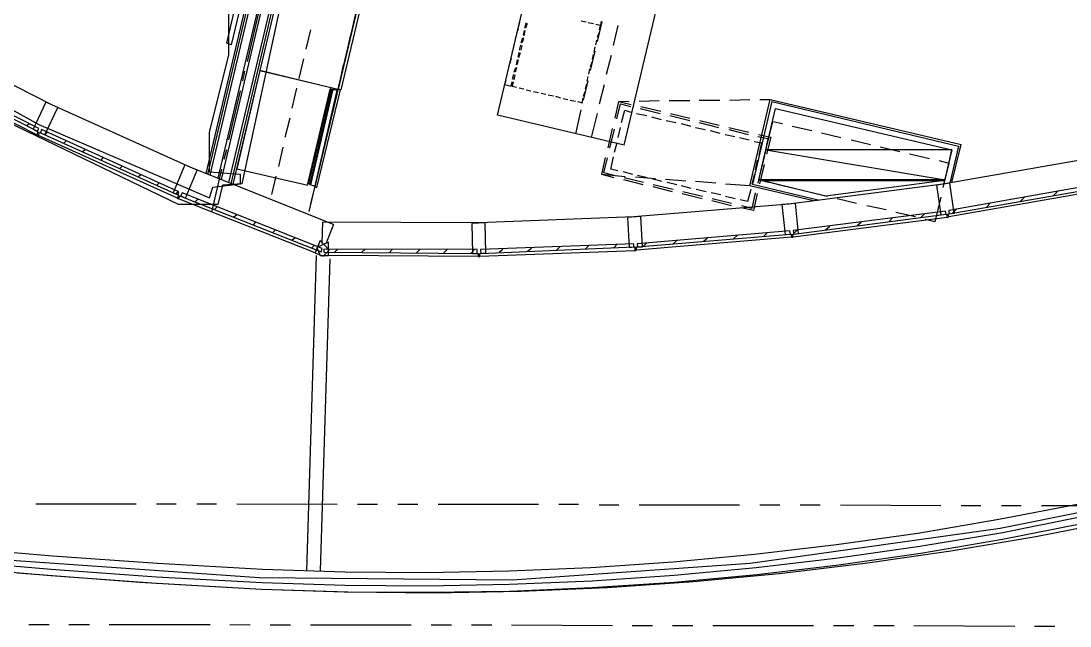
# Model space of a CAD drawing. Header units: feet. Extents: x -84 to 198, y -22 to 181.
# Drawn here: x 54.51 to 80.59, y 6.72 to 21.77 of the extents above; entities that cross this region are included whole.
import ezdxf

# ---------------------------------------------------------------- set-up
doc = ezdxf.new("R2010")
doc.units = ezdxf.units.FT
for name, color, linetype in [('A-AREA-UNIDAD', 30, 'CONTINUOUS'), ('A-LINEA', 7, 'CONTINUOUS'), ('A-MURO-CONCRETO', 8, 'CONTINUOUS')]:
    doc.layers.add(name, color=color, linetype=linetype)

msp = doc.modelspace()

# ---------------------------------------------------------------- linework, layer by layer
at = {"layer": 'A-AREA-UNIDAD'}
for points in [[(81.92, 38.5956), (78.368, 39.4844), (77.52, 38.08), (76.56, 38.08), (75.168, 40.2489), (65.728, 42.4356), (62.08, 27.04), (62.208, 25.9556), (61.888, 24.7289), (61.888, 23.8756), (61.312, 23.8044), (60, 17.7244), (59.52, 17.6889), (59.408, 17.2089), (58.432, 17.2089), (51.12, 20.7289), (48.16, 22.4), (42.24, 26.2756), (35.76, 31.3956), (29.84, 37.12), (25.12, 42.56), (20.448, 49.0844)], [(51.84, 20.9244), (54.96, 19.2), (59.2, 17.3689), (59.28, 17.6356), (59.968, 17.7244), (59.968, 17.9556), (59.2, 18.0089), (59.2, 19.0044), (59.68, 20.9244), (59.68, 22.3289), (62.752, 35.2356), (63.072, 35.3244), (64.288, 40.7644), (61.152, 41.4756), (61.12, 42.5956), (61.36, 43.4844), (60.88, 43.5556), (59.072, 42.4356), (58.08, 42.4356), (57.84, 43.0756), (57.84, 44.32), (53.888, 45.2444)], [(19.12, 45.0844), (21.728, 39.6444), (23.712, 36), (28.672, 28.3556), (33.6, 22.1689), (39.76, 15.52), (42.848, 10.4356), (43.808, 9.8844), (44.352, 9.8844), (44.4, 9.6889), (45.248, 9.44), (52.608, 8.48), (60.432, 7.9289), (66.72, 7.8756), (72.64, 8.2844), (78.848, 9.1556), (81.04, 9.6)]]:
    msp.add_lwpolyline(points, dxfattribs=at)
at = {"layer": 'A-LINEA'}
for p, q in [((59.16, 17.9511), (65.04, 42.7911)), ((59.2133, 17.9378), (65.0933, 42.7778)), ((59.4133, 17.8578), (65.2933, 42.7378)), ((59.4933, 17.8311), (65.3733, 42.7111)), ((59.68, 17.7511), (65.5733, 42.6711)), ((59.7333, 17.7244), (65.6267, 42.6578)), ((59.7867, 17.7111), (65.68, 42.6444)), ((59.12, 17.9778), (64.1067, 39.0711)), ((59.6267, 21.2178), (62.92, 35.1244)), ((59.7467, 21.1778), (63.04, 35.0844)), ((61.68, 17.0311), (65.6133, 33.6978)), ((66.36, 19.4311), (68.5867, 28.8844)), ((69.5067, 18.6844), (71.7467, 28.1378)), ((62.9733, 22.5111), (62.4, 20.0711)), ((63.04, 22.4978), (62.4667, 20.0578)), ((60.1467, 20.7644), (60.4267, 21.9778)), ((62.7733, 21.6578), (62.88, 22.1378)), ((66.9067, 21.7511), (66.88, 21.6311)), ((67.04, 21.5911), (67.0667, 21.7244)), ((67.0933, 21.7111), (67.0533, 21.5911)), ((68.56, 21.7378), (68.44, 21.7644)), ((68.56, 21.7378), (68.44, 21.7644)), ((68.7467, 21.6978), (68.6133, 21.7244)), ((68.7467, 21.6978), (68.6133, 21.7244)), ((68.84, 21.2578), (68.96, 21.7511)), ((69.24, 21.1644), (69.36, 21.6578)), ((55.28, 19.6844), (51.9067, 21.4044)), ((61.6, 21.0711), (61.72, 21.5511)), ((62.6, 20.9244), (62.7067, 21.4044)), ((66.8133, 21.3911), (66.7867, 21.2711)), ((66.8667, 21.5778), (66.8267, 21.4578)), ((67, 21.4178), (67.0267, 21.5378)), ((67.04, 21.5378), (67.0133, 21.4044)), ((68.84, 21.3644), (68.88, 21.4844)), ((59.7467, 21.1778), (59.6267, 21.2178)), ((66.7733, 21.2044), (66.7467, 21.0844)), ((66.9067, 21.0444), (66.9333, 21.1778)), ((66.96, 21.1644), (66.9333, 21.0444)), ((66.9467, 21.2311), (66.9867, 21.3511)), ((67, 21.3511), (66.9733, 21.2311)), ((68.76, 20.9911), (68.7867, 21.1244)), ((68.8, 21.1778), (68.8267, 21.2978)), ((66.7333, 21.0311), (66.7067, 20.9111)), ((66.8667, 20.8711), (66.8933, 20.9911)), ((66.92, 20.9778), (66.88, 20.8578)), ((68.6667, 20.5378), (68.7867, 21.0178)), ((68.72, 20.8178), (68.7467, 20.9378)), ((69.0667, 20.4444), (69.1867, 20.9244)), ((54.9067, 18.9378), (51.52, 20.6578)), ((61.4267, 20.3378), (61.5467, 20.8311)), ((62.4267, 20.1911), (62.5333, 20.6844)), ((66.64, 20.6578), (66.6133, 20.5378)), ((66.6933, 20.8444), (66.6667, 20.7244)), ((66.7733, 20.4978), (66.8133, 20.6178)), ((66.8267, 20.6178), (66.8, 20.4978)), ((66.8267, 20.6844), (66.8533, 20.8044)), ((66.8667, 20.8044), (66.84, 20.6844)), ((68.6667, 20.6311), (68.7067, 20.7511)), ((60.0267, 20.2844), (60.08, 20.5244)), ((60.4533, 20.5378), (62.4667, 20.0578)), ((66.6, 20.4844), (66.5733, 20.3644)), ((66.7333, 20.3244), (66.76, 20.4444)), ((66.7867, 20.4311), (66.76, 20.3111)), ((68.5867, 20.2711), (68.6133, 20.3911)), ((68.6267, 20.4444), (68.6533, 20.5778)), ((61.2533, 19.6044), (61.3733, 20.0978)), ((66.6933, 20.1511), (66.72, 20.2578)), ((66.8933, 20.1111), (67.0133, 20.0844)), ((68.4933, 19.8044), (68.6133, 20.2844)), ((68.5467, 20.0844), (68.5733, 20.2044)), ((68.8933, 19.7111), (69.0133, 20.1911)), ((59.68, 18.8178), (59.9733, 20.0311)), ((61.6667, 17.7378), (62.2133, 20.0578)), ((61.6667, 17.7378), (62.2133, 20.0578)), ((62.24, 20.0578), (61.6933, 17.7244)), ((62.24, 20.0578), (61.6933, 17.7244)), ((62.2533, 19.4578), (62.3733, 19.9511)), ((67.0667, 20.0578), (67.1867, 20.0311)), ((67.2533, 20.0178), (67.3733, 19.9911)), ((67.44, 19.9778), (67.56, 19.9511)), ((67.6133, 19.9378), (67.7467, 19.9111)), ((67.8, 19.8978), (67.92, 19.8578)), ((67.9867, 19.8444), (68.1067, 19.8178)), ((68.4667, 19.7378), (68.48, 19.8444)), ((68.4933, 19.8978), (68.5333, 20.0178)), ((72.1333, 19.8044), (72.6267, 19.8178)), ((72.88, 19.8178), (73.1333, 19.8178)), ((73.1333, 19.8178), (77.88, 18.6978)), ((58.7333, 18.1244), (55.28, 19.6844)), ((68.16, 19.8044), (68.2933, 19.7778)), ((68.3067, 18.9644), (68.44, 19.5644)), ((68.3467, 19.7644), (68.4667, 19.7378)), ((69.3733, 19.7644), (69.6267, 19.7778)), ((69.88, 19.7778), (70.3733, 19.7911)), ((69.9067, 19.5911), (70.4, 19.4711)), ((69.92, 19.6444), (70.4133, 19.5244)), ((70.6267, 19.7911), (71.1333, 19.7911)), ((71.3733, 19.8044), (71.88, 19.8044)), ((73.1733, 19.7644), (72.6933, 17.7111)), ((61.08, 18.8844), (61.2, 19.3644)), ((69.5067, 18.6844), (66.36, 19.4311)), ((68.6933, 18.8711), (68.84, 19.4711)), ((69.8133, 19.4711), (70.0667, 19.4178)), ((70.1867, 19.3911), (70.4267, 19.3244)), ((70.5467, 19.2978), (70.7867, 19.2444)), ((70.64, 19.4178), (71.1333, 19.2978)), ((70.6533, 19.4711), (71.1333, 19.3511)), ((71.3867, 19.2978), (71.8667, 19.1778)), ((54.6533, 19.1644), (54.72, 19.2178)), ((62.08, 18.7378), (62.2, 19.2178)), ((69.1067, 18.6178), (69.2133, 19.0978)), ((69.1467, 18.6044), (69.2667, 19.0844)), ((69.36, 18.8711), (69.4133, 19.1244)), ((70.92, 19.2178), (71.16, 19.1511)), ((71.28, 19.1244), (71.52, 19.0711)), ((71.3733, 19.2444), (71.8533, 19.1244)), ((71.64, 19.0444), (71.88, 18.9778)), ((72.1067, 19.1244), (72.6, 19.0044)), ((72.1067, 19.0711), (72.5867, 18.9511)), ((73.68, 19.1511), (74.1733, 19.0444)), ((58.4, 17.3644), (54.9467, 18.9244)), ((55.1067, 18.9378), (55.1733, 19.0044)), ((55.5733, 18.7244), (55.64, 18.7911)), ((72.0133, 18.9511), (72.2533, 18.8978)), ((72.3733, 18.8711), (72.6133, 18.8178)), ((72.8267, 18.8978), (73.08, 18.8444)), ((72.84, 18.9511), (73.1467, 18.8844)), ((73.08, 18.8444), (73, 18.4711)), ((73.1467, 18.8844), (73.04, 18.4578)), ((74.4133, 18.9911), (74.8933, 18.8711)), ((75.1467, 18.8178), (75.6267, 18.6978)), ((56.04, 18.5244), (56.1067, 18.5778)), ((59.56, 18.3378), (59.6267, 18.5778)), ((60.92, 18.1511), (61.0267, 18.6311)), ((69.2667, 18.5111), (69.3333, 18.7511)), ((75.8667, 18.6444), (76.36, 18.5244)), ((77.6533, 17.7511), (77.88, 18.6978)), ((56.5067, 18.3111), (56.56, 18.3778)), ((61.9067, 18.0044), (62.0267, 18.4978)), ((72.8133, 18.3111), (72.76, 18.0711)), ((76.6, 18.4711), (77.0933, 18.3511)), ((81.24, 18.3778), (77.4267, 17.7111)), ((56.96, 18.0978), (57.0267, 18.1644)), ((62.28, 16.7111), (58.7333, 18.1244)), ((59.2533, 17.0178), (59.5067, 18.0844)), ((69.72, 17.9511), (69.48, 18.0178)), ((72.9333, 18.2178), (72.8267, 17.7378)), ((72.9867, 18.2044), (72.8667, 17.7244)), ((57.4267, 17.8978), (57.4933, 17.9511)), ((57.8933, 17.6844), (57.96, 17.7511)), ((60.7467, 17.4578), (60.8533, 17.9111)), ((61.72, 17.2311), (61.8533, 17.7644)), ((69.5333, 17.8978), (68.9467, 17.9511)), ((69.9733, 17.6978), (69.4933, 17.8178)), ((69.9867, 17.7511), (69.5067, 17.8711)), ((70.28, 17.8444), (69.7867, 17.8844)), ((70.08, 17.8711), (69.84, 17.9244)), ((70.44, 17.7778), (70.2, 17.8444)), ((71.04, 17.7911), (70.5333, 17.8311)), ((70.8133, 17.6978), (70.5733, 17.7511)), ((71.7867, 17.7378), (71.28, 17.7778)), ((72.7333, 17.9511), (72.68, 17.7111)), ((58.36, 17.4711), (58.4267, 17.5378)), ((70.72, 17.5778), (70.2267, 17.6978)), ((70.7067, 17.5244), (70.2267, 17.6444)), ((71.1733, 17.6044), (70.9333, 17.6711)), ((71.44, 17.3511), (70.9467, 17.4711)), ((71.4533, 17.4044), (70.96, 17.5244)), ((71.5467, 17.5244), (71.2933, 17.5778)), ((71.9067, 17.4444), (71.6667, 17.4978)), ((72.6267, 17.6711), (72.0267, 17.7111)), ((72.6533, 17.5778), (72.5733, 17.2844)), ((72.6933, 17.7111), (74.36, 17.3111)), ((73.8267, 17.5778), (73.3333, 17.6978)), ((77.4267, 17.7111), (73.6, 17.2178)), ((74.56, 17.4044), (74.0667, 17.5244)), ((81.3733, 17.5644), (77.5733, 16.8978)), ((80.1733, 17.4311), (80.28, 17.5378)), ((61.8267, 16.0044), (58.4267, 17.3511)), ((58.84, 17.2711), (58.9067, 17.3378)), ((73.6, 17.2178), (69.7467, 16.8978)), ((72.1733, 17.1778), (71.68, 17.2978)), ((72.1733, 17.2311), (71.6933, 17.3511)), ((72.2667, 17.3511), (72.0267, 17.4044)), ((72.5733, 17.2844), (72.3867, 17.3244)), ((75.28, 17.2311), (74.8, 17.3511)), ((77.3733, 17.3911), (77.2267, 16.7778)), ((78.5067, 17.1378), (78.6133, 17.2444)), ((79.3467, 17.2844), (79.4533, 17.3911)), ((59.32, 17.0844), (59.3867, 17.1511)), ((59.8, 16.8978), (59.8667, 16.9511)), ((76.0133, 17.0711), (75.5333, 17.1778)), ((76.7467, 16.8978), (76.2533, 17.0044)), ((76.88, 16.8844), (76.9733, 16.9778)), ((77.6667, 16.9911), (77.7733, 17.0978)), ((60.2933, 16.6978), (60.3467, 16.7644)), ((62, 16.2444), (62.0133, 16.7644)), ((65.8933, 16.7511), (62.0133, 16.7644)), ((62.28, 16.7111), (62.0933, 16.2311)), ((69.7467, 16.8978), (65.8933, 16.7511)), ((77.5333, 16.8844), (73.7067, 16.3911)), ((75.2933, 16.6844), (75.4, 16.7778)), ((76.08, 16.7778), (76.1867, 16.8844)), ((77.2267, 16.7778), (76.9867, 16.8311)), ((60.7733, 16.5111), (60.84, 16.5778)), ((72.2267, 16.3511), (72.32, 16.4444)), ((72.9733, 16.4178), (73.0667, 16.5111)), ((73.72, 16.4844), (73.8133, 16.5778)), ((74.5067, 16.5778), (74.6133, 16.6711)), ((61.2533, 16.3244), (61.32, 16.3778)), ((61.7333, 16.1244), (61.8, 16.1911)), ((68.5333, 16.0978), (68.6267, 16.1911)), ((69.24, 16.1244), (69.3333, 16.2178)), ((73.6667, 16.3911), (69.8133, 16.0711)), ((69.9733, 16.1644), (70.0667, 16.2578)), ((70.72, 16.2311), (70.8133, 16.3111)), ((71.4667, 16.2844), (71.5733, 16.3778)), ((61.8533, 15.9378), (61.6133, 8.0978)), ((65.88, 15.9111), (62.16, 15.9378)), ((62.3067, 16.0178), (62.3867, 16.0978)), ((62.9867, 16.0178), (63.0667, 16.0978)), ((63.6667, 16.0044), (63.7467, 16.0978)), ((64.3467, 16.0044), (64.4267, 16.0844)), ((65.0267, 16.0044), (65.1067, 16.0844)), ((65.6933, 15.9911), (65.7867, 16.0844)), ((69.7733, 16.0578), (65.92, 15.9111)), ((66.4, 16.0178), (66.4933, 16.0978)), ((67.1067, 16.0444), (67.2, 16.1244)), ((67.8267, 16.0711), (67.9067, 16.1511)), ((62.1867, 15.8578), (61.9467, 8.0978)), ((54.88, 9.7644), (57.3733, 9.7644)), ((57.88, 9.7644), (58.3733, 9.7644)), ((58.88, 9.7644), (59.3733, 9.7644)), ((59.88, 9.7644), (62.3733, 9.7511)), ((62.88, 9.7511), (63.3733, 9.7511)), ((63.88, 9.7511), (64.3733, 9.7511)), ((64.88, 9.7511), (67.3733, 9.7511)), ((67.88, 9.7511), (68.3733, 9.7511)), ((68.88, 9.7378), (69.3733, 9.7378)), ((69.88, 9.7378), (72.3733, 9.7378)), ((72.88, 9.7378), (73.3733, 9.7378)), ((73.88, 9.7378), (74.3733, 9.7378)), ((74.88, 9.7378), (77.3733, 9.7244)), ((77.88, 9.7244), (78.3733, 9.7244)), ((78.88, 9.7244), (79.3733, 9.7244)), ((79.88, 9.7244), (82.3733, 9.7244)), ((54.7067, 6.7644), (55.2133, 6.7644)), ((55.7067, 6.7644), (56.2133, 6.7644)), ((56.7067, 6.7644), (59.2133, 6.7644)), ((59.7067, 6.7644), (60.2133, 6.7511)), ((60.7067, 6.7511), (61.2133, 6.7511)), ((61.7067, 6.7511), (64.2133, 6.7511)), ((64.7067, 6.7511), (65.2133, 6.7511)), ((65.7067, 6.7511), (66.2133, 6.7511)), ((66.7067, 6.7511), (69.2133, 6.7378)), ((69.7067, 6.7378), (70.2133, 6.7378)), ((70.7067, 6.7378), (71.2133, 6.7378)), ((71.7067, 6.7378), (74.2133, 6.7378)), ((74.7067, 6.7378), (75.2133, 6.7378)), ((75.7067, 6.7378), (76.2133, 6.7378)), ((76.7067, 6.7378), (79.2133, 6.7244)), ((79.7067, 6.7244), (80.2133, 6.7244))]:
    msp.add_line(p, q, dxfattribs=at)
for points in [[(68.9333, 21.7644), (68.92, 21.6578), (68.8, 21.6844)], [(68.8933, 21.5511), (68.92, 21.6578), (68.8, 21.6844)], [(54.96, 19.0978), (51.6267, 20.7911), (51.5867, 20.7244), (54.92, 19.0311), (54.96, 19.0978)], [(61.64, 17.6844), (62.2133, 20.1111), (60.4533, 20.5378), (59.88, 18.0978), (61.64, 17.6844)], [(66.56, 20.2978), (66.5333, 20.1911), (66.6933, 20.1511)], [(66.7467, 20.2578), (66.72, 20.1511), (66.8267, 20.1244)], [(61.8133, 17.6578), (61.7333, 17.6844), (61.72, 17.6978), (61.7067, 17.6978), (61.6933, 17.7244), (61.68, 17.7111), (61.6667, 17.7378), (61.6533, 17.7244), (61.64, 17.7244), (62.2, 20.0711), (62.2133, 20.0578), (62.24, 20.0711), (62.24, 20.0578), (62.2667, 20.0711), (62.28, 20.0578), (62.3067, 20.0711), (62.3867, 20.0578), (61.8133, 17.6578)], [(61.8133, 17.6578), (61.7333, 17.6844), (61.72, 17.6978), (61.7067, 17.6978), (61.6933, 17.7244), (61.68, 17.7111), (61.6667, 17.7378), (61.6533, 17.7244), (61.64, 17.7244), (62.2, 20.0711), (62.2133, 20.0578), (62.24, 20.0711), (62.24, 20.0578), (62.2667, 20.0711), (62.28, 20.0578), (62.3067, 20.0711), (62.3867, 20.0578), (61.8133, 17.6578)], [(62.3733, 20.0444), (62.2667, 20.0711), (61.7067, 17.6978), (61.8267, 17.6711), (62.3733, 20.0444)], [(62.3733, 20.0444), (62.2667, 20.0711), (61.7067, 17.6978), (61.8267, 17.6711), (62.3733, 20.0444)], [(62.4533, 20.0578), (62.3867, 20.0711), (61.8133, 17.6444), (61.8667, 17.6311), (62.4533, 20.0578)], [(62.4533, 20.0578), (62.3867, 20.0711), (61.8133, 17.6444), (61.8667, 17.6311), (62.4533, 20.0578)], [(74.2133, 17.2978), (72.6267, 17.6711), (73.1333, 19.8178)], [(54.8133, 19.0844), (54.9333, 19.0178), (54.9067, 18.9378), (54.9467, 18.9244), (54.9733, 19.0044), (55.1067, 18.9378), (55.4267, 19.6178), (55.1333, 19.7511), (54.8133, 19.0844)], [(69.28, 19.3511), (69.3733, 19.7644), (69.68, 19.6978)], [(69.32, 19.3378), (69.4133, 19.7111), (69.6667, 19.6444)], [(74.5067, 17.4178), (72.8533, 17.8178), (73.2667, 19.5911), (77.6533, 18.5644), (77.4667, 17.8044), (74.5067, 17.4178)], [(73.1733, 19.7644), (77.8133, 18.6578), (77.6, 17.7378)], [(69.44, 19.2444), (69.52, 19.5511), (69.6933, 19.4978)], [(58.44, 17.5244), (55.0267, 19.0711), (55, 18.9911), (58.4133, 17.4444), (58.44, 17.5244)], [(73.0533, 18.6578), (73.2, 19.2711), (73.44, 19.2178)], [(72.7333, 18.7778), (72.92, 18.7378), (72.8533, 18.4311)], [(69.2533, 17.8711), (68.9467, 17.9511), (69.04, 18.3778)], [(69.2533, 17.9244), (69, 17.9911), (69.0933, 18.3644)], [(69.3467, 18.0444), (69.1733, 18.0844), (69.24, 18.3911)], [(73.0933, 17.7511), (72.8533, 17.8178), (73, 18.4178)], [(77.3333, 18.2978), (77.5733, 18.2311), (77.4267, 17.6311)], [(58.2933, 17.4978), (58.4267, 17.4444), (58.4, 17.3644), (58.4267, 17.3511), (58.4667, 17.4311), (58.6, 17.3644), (58.8933, 18.0578), (58.5867, 18.1911), (58.2933, 17.4978)], [(77.3733, 16.9511), (77.52, 16.9644), (77.5333, 16.8844), (77.5733, 16.8978), (77.56, 16.9778), (77.7067, 16.9911), (77.6, 17.7378), (77.2667, 17.6844), (77.3733, 16.9511)], [(62, 16.1111), (58.52, 17.4978), (58.48, 17.4178), (61.9733, 16.0311), (62, 16.1111)], [(72.8133, 17.4844), (72.72, 17.0578), (72.4133, 17.1244)], [(72.76, 17.4978), (72.68, 17.1111), (72.4267, 17.1778)], [(81.32, 17.7244), (77.5733, 17.0578), (77.5867, 16.9778), (81.3333, 17.6311), (81.32, 17.7244)], [(73.5067, 16.4578), (73.6533, 16.4711), (73.6667, 16.3911), (73.7067, 16.3911), (73.6933, 16.4711), (73.84, 16.4844), (73.76, 17.2311), (73.4267, 17.2044), (73.5067, 16.4578)], [(77.4933, 17.0444), (73.7067, 16.5644), (73.72, 16.4711), (77.5067, 16.9644), (77.4933, 17.0444)], [(65.7333, 15.9911), (65.88, 15.9911), (65.88, 15.9111), (65.92, 15.9111), (65.92, 15.9911), (66.0667, 16.0044), (66.0533, 16.7511), (65.72, 16.7378), (65.7333, 15.9911)], [(69.6267, 16.1378), (69.7733, 16.1511), (69.7733, 16.0578), (69.8133, 16.0711), (69.8133, 16.1511), (69.96, 16.1511), (69.92, 16.9111), (69.5867, 16.8844), (69.6267, 16.1378)], [(73.6267, 16.5511), (69.8267, 16.2311), (69.84, 16.1511), (73.64, 16.4711), (73.6267, 16.5511)], [(62.0267, 15.9244), (62.1733, 16.0711), (61.9467, 16.3111), (61.8267, 16.0044), (62.0267, 15.9244)], [(61.8667, 16.1378), (61.9467, 15.9378), (62.16, 15.9378), (62.16, 16.2711), (61.8667, 16.1378)], [(69.7467, 16.2311), (65.9333, 16.0844), (65.9467, 15.9911), (69.7467, 16.1511), (69.7467, 16.2311)], [(65.8533, 16.0844), (62.04, 16.0978), (62.04, 16.0178), (65.8533, 15.9911), (65.8533, 16.0844)], [(52.68, 8.6978), (55.2933, 8.4711), (57.9067, 8.2844), (60.52, 8.1378), (62.56, 8.0711), (64.6, 8.0578), (66.64, 8.0978), (68.68, 8.1778), (70.72, 8.3244), (72.7467, 8.5111), (74.7867, 8.7511), (76.8, 9.0311), (78.8133, 9.3778), (80.8133, 9.7644)], [(52.6533, 8.3644), (55.2667, 8.1378), (57.88, 7.9511), (60.5067, 7.8044), (62.56, 7.7378), (64.6, 7.7244), (66.6533, 7.7644), (68.7067, 7.8444), (70.7467, 7.9911), (72.7867, 8.1778), (74.8267, 8.4178), (76.8533, 8.7111), (78.8667, 9.0444), (80.88, 9.4444)], [(52.64, 8.2044), (55.2533, 7.9778), (57.88, 7.7911), (60.4933, 7.6444), (62.5467, 7.5778), (64.6, 7.5644), (66.6533, 7.5911), (68.7067, 7.6844), (70.76, 7.8178), (72.8, 8.0044), (74.84, 8.2444), (76.88, 8.5378), (78.9067, 8.8844), (80.92, 9.2844)], [(52.64, 8.2044), (55.2533, 7.9778), (57.88, 7.7911), (60.4933, 7.6444), (62.5467, 7.5778), (64.6, 7.5644), (66.6533, 7.5911), (68.7067, 7.6844), (70.76, 7.8178), (72.8, 8.0044), (74.84, 8.2444), (76.88, 8.5378), (78.9067, 8.8844), (80.92, 9.2844)], [(54.4267, 8.0444), (57.4667, 7.8178), (60.4933, 7.6444), (62.64, 7.5778), (64.7867, 7.5511), (66.9333, 7.5911), (69.08, 7.6844), (71.2267, 7.8311), (73.36, 8.0311), (75.4933, 8.2844), (77.6267, 8.5911), (79.7333, 8.9511), (81.8533, 9.3644)]]:
    msp.add_lwpolyline(points, dxfattribs=at)
at = {"layer": 'A-MURO-CONCRETO'}
for points in [[(73.2667, 19.5911), (77.6533, 18.5644), (73.0267, 18.5644), (73.2667, 19.5911), (73.2667, 19.5911)], [(73.0267, 18.5644), (77.48, 17.8178), (72.8533, 17.8178), (73.0267, 18.5644), (73.0267, 18.5644)], [(77.6533, 18.5644), (73.0267, 18.5644), (77.48, 17.8178), (77.6533, 18.5644)], [(72.8533, 17.8178), (72.9067, 17.8044), (77.4667, 17.8044), (72.8533, 17.8178)], [(72.8533, 17.8178), (77.48, 17.8178), (77.4667, 17.8044), (72.8533, 17.8178), (72.8533, 17.8178)], [(72.9067, 17.8044), (77.4667, 17.8044), (74.5067, 17.4178), (72.9067, 17.8044), (72.9067, 17.8044)]]:
    msp.add_lwpolyline(points, dxfattribs=at)

doc.saveas('drawing.dxf')
